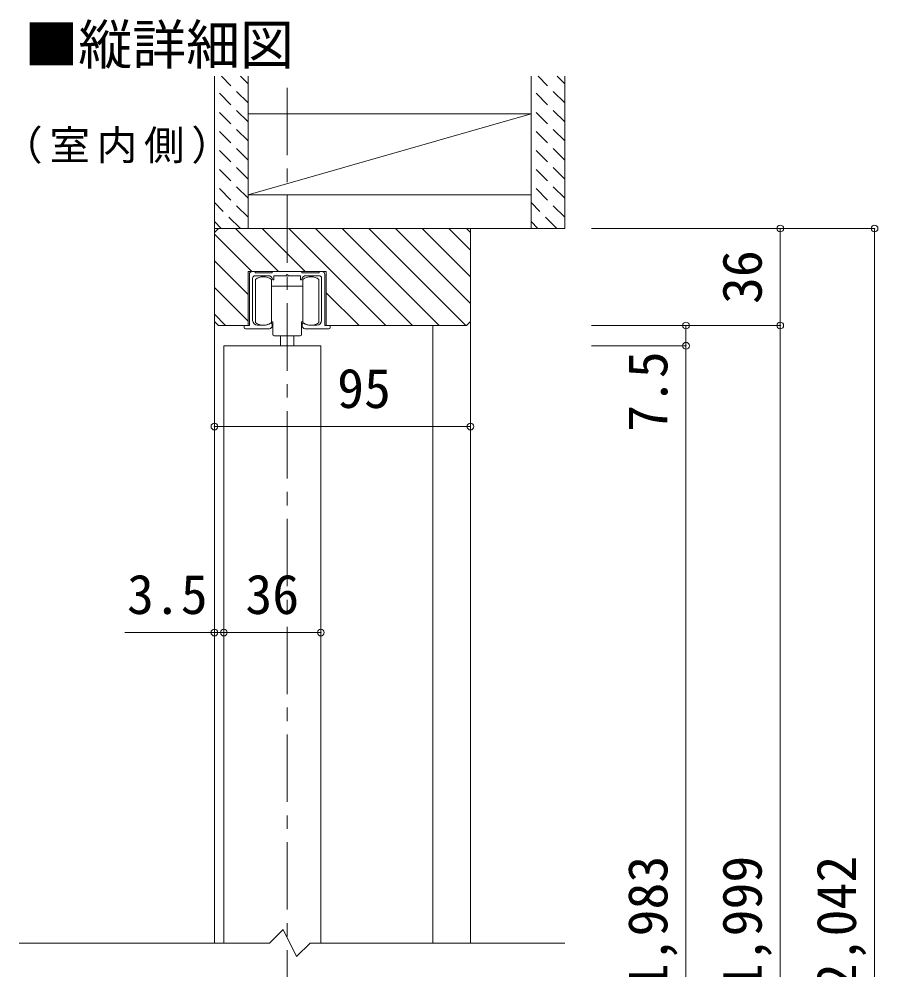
# Model space of a CAD drawing. Units: millimetres on the paper, with parts at other scales. Extents: x -197 to 281, y -138 to 137.
# Drawn here: x -19.6 to 44.2, y -49.1 to 21.5 of the extents above; entities that cross this region are included whole.
import ezdxf
from ezdxf.enums import TextEntityAlignment as Align

# ---------------------------------------------------------------- set-up
doc = ezdxf.new("R2010")
doc.units = ezdxf.units.MM
doc.header["$PDMODE"] = 32
doc.header["$PDSIZE"] = 0.5
doc.linetypes.add('CHAIN1', pattern=[8, 5, -1, 1, -1])
doc.linetypes.add('DASHED1', pattern=[1.8, 1.2, -0.6])
for name, color, linetype, lineweight in [('0-0_補助線', 7, 'Continuous', 9), ('0-1_通り芯', 4, 'CHAIN1', 9), ('0-3_仕上げ', 2, 'Continuous', 9), ('0-4_枠', 3, 'Continuous', 9), ('0-6_扉', 2, 'Continuous', 9), ('0-A_文字', 7, 'Continuous', 9), ('0-B_寸法', 7, 'Continuous', 9), ('0-C_ハッチ', 4, 'DASHED1', 9)]:
    doc.layers.add(name, color=color, linetype=linetype, lineweight=lineweight)
doc.styles.add('ＭＳ ゴシック', font='')
doc.styles.get('ＭＳ ゴシック').set_extended_font_data('MS Gothic')

# ---------------------------------------------------------------- blocks, each defined once
blk = doc.blocks.new('04')
at = {"layer": '0-0_補助線', "lineweight": 18}
for p, q in [((-2.585, 2.266), (-2.385, 2.266)), ((-2.385, 2.266), (-2.385, 2.246)), ((-1.085, 2.266), (1.115, 2.266)), ((-2.785, 2.066), (-2.785, -1.734)), ((-2.545, 1.766), (-2.545, -1.353)), ((-2.345, 1.966), (-1.405, 1.966)), ((-1.015, 1.646), (-1.039, 1.646)), ((-1.021, 1.646), (-1.015, 1.646)), ((-0.975, 1.966), (-0.085, 1.966)), ((-0.975, 1.686), (-0.975, 1.966)), ((-0.085, 1.966), (0.015, 2.066)), ((1.068, 1.646), (1.045, 1.646)), ((1.605, 1.966), (1.435, 1.966)), ((1.605, 1.966), (2.375, 1.966)), ((2.575, 1.766), (2.575, -1.353)), ((2.815, 2.066), (2.815, -1.734)), ((-3.185, -1.874), (-3.185, -1.794)), ((-2.785, -1.734), (-3.125, -1.734)), ((-1.305, -1.974), (-3.085, -1.974)), ((-2.185, -1.713), (-1.745, -1.713)), ((-1.105, -1.637), (-1.105, -1.774)), ((1.135, -1.637), (1.135, -1.774)), ((3.115, -1.974), (1.335, -1.974)), ((1.775, -1.713), (2.215, -1.713)), ((2.815, -1.734), (3.155, -1.734)), ((3.215, -1.794), (3.215, -1.874)), ((-0.484, -2.513), (-0.484, -2.543)), ((-0.484, -2.543), (-0.484, -3.234)), ((0.516, -2.513), (0.516, -2.543)), ((0.516, -2.543), (0.516, -3.234))]:
    blk.add_line(p, q, dxfattribs=at)
at = {"layer": '0-0_補助線'}
for p, q in [((-2.344, 1.687), (-2.344, 0.837)), ((-1.144, 1.287), (-1.144, 1.687)), ((1.176, 1.687), (1.176, 1.287)), ((2.376, 0.837), (2.376, 1.687)), ((-2.344, 1.047), (-2.344, -0.073)), ((-2.344, 0.647), (-2.344, 0.837)), ((-1.145, 1.19), (-1.045, 1.19)), ((-1.144, 1.287), (-1.144, 0.837)), ((-1.144, 0.837), (-1.144, 0.647)), ((-0.945, 1.19), (-1.045, 1.19)), ((-0.945, 1.19), (-1.045, 1.19)), ((0.015, 1.19), (-0.945, 1.19)), ((0.015, 1.19), (-0.945, 1.19)), ((0.015, 1.19), (0.975, 1.19)), ((0.015, 1.19), (0.975, 1.19)), ((0.975, 1.19), (1.075, 1.19)), ((0.975, 1.19), (1.075, 1.19)), ((1.175, 1.19), (1.075, 1.19)), ((1.176, 0.837), (1.176, 1.287)), ((1.176, 0.647), (1.176, 0.837)), ((2.376, 0.837), (2.376, 0.647)), ((-2.344, -0.473), (-2.344, 0.647)), ((-1.144, 0.647), (-1.144, -0.473)), ((1.176, -0.473), (1.176, 0.647)), ((2.376, 0.647), (2.376, -0.473)), ((-2.344, -0.663), (-2.344, -0.473)), ((-2.344, -0.663), (-2.344, -1.513)), ((-1.144, -0.473), (-1.144, -0.663)), ((-1.144, -1.113), (-1.144, -0.663)), ((1.176, -0.663), (1.176, -0.473)), ((1.176, -0.663), (1.176, -1.113)), ((2.376, -0.473), (2.376, -0.663)), ((2.376, -1.513), (2.376, -0.663)), ((-1.144, -1.513), (-1.144, -1.113)), ((1.176, -1.113), (1.176, -1.513)), ((-1.045, -1.45), (-1.145, -1.45)), ((-1.045, -1.71), (-1.045, -1.45)), ((-1.045, -1.45), (-1.045, -1.71)), ((-1.045, -2.41), (-1.045, -1.71)), ((1.075, -1.45), (1.175, -1.45)), ((1.075, -1.71), (1.075, -1.45)), ((1.075, -1.45), (1.075, -1.71)), ((1.075, -2.41), (1.075, -1.71)), ((-0.945, -2.51), (-0.585, -2.51)), ((-0.585, -2.51), (0.015, -2.51)), ((-0.485, -2.51), (0.015, -2.51)), ((0.515, -2.51), (0.015, -2.51)), ((0.615, -2.51), (0.015, -2.51)), ((0.975, -2.51), (0.615, -2.51))]:
    blk.add_line(p, q, dxfattribs=at)
at = {"layer": '0-0_補助線', "lineweight": 18}
for points in [[(-2.325, 2.186), (-1.085, 2.186), (-1.085, 2.266)], [(1.115, 2.266), (1.115, 2.186), (2.355, 2.186)], [(2.415, 2.246), (2.415, 2.266), (2.615, 2.266)], [(0.015, 2.066), (0.115, 1.966), (1.005, 1.966), (1.005, 1.686)]]:
    blk.add_lwpolyline(points, dxfattribs=at)
for centre, radius, start, end in [((-2.585, 2.066), 0.2, 90, 180), ((-2.325, 2.246), 0.06, 180, 270), ((2.355, 2.246), 0.06, 270, 0), ((2.615, 2.066), 0.2, 0, 90), ((-2.345, 1.766), 0.2, 90, 180), ((-1.405, 1.616), 0.35, 7.76643, 90), ((-1.039, 1.666), 0.02, 187.76643, 270), ((-1.015, 1.686), 0.04, 270, 0), ((1.045, 1.686), 0.04, 180, 270), ((1.068, 1.666), 0.02, 270, 352.23357), ((1.435, 1.616), 0.35, 90, 172.23357), ((2.375, 1.766), 0.2, 0, 90), ((-2.185, -1.353), 0.36, 180, 270), ((2.215, -1.353), 0.36, 270, 0), ((-3.125, -1.794), 0.06, 90, 180), ((-3.085, -1.874), 0.1, 180, 270), ((-1.745, -0.713), 1, 270, 301.23293), ((-1.305, -1.774), 0.2, 270, 0), ((-1.185, -1.637), 0.08, 0, 121.23293), ((1.215, -1.637), 0.08, 58.76707, 180), ((1.335, -1.774), 0.2, 180, 270), ((1.775, -0.713), 1, 238.76707, 270), ((3.115, -1.874), 0.1, 270, 0), ((3.155, -1.794), 0.06, 0, 90)]:
    blk.add_arc(centre, radius, start, end, dxfattribs=at)
at = {"layer": '0-0_補助線'}
for centre, radius, start, end in [((-1.744, 0.887), 1, 53.1301, 126.8699), ((1.776, 0.887), 1, 53.1301, 126.8699), ((-1.744, -0.713), 1, 233.1301, 306.8699), ((1.776, -0.713), 1, 233.1301, 306.8699), ((-0.945, -2.41), 0.1, 180, 270), ((0.975, -2.41), 0.1, 270, 0)]:
    blk.add_arc(centre, radius, start, end, dxfattribs=at)

msp = doc.modelspace()

# ---------------------------------------------------------------- linework, layer by layer
at = {"layer": '0-1_通り芯'}
msp.add_line((0.331, -108.6), (0.331, 17.25), dxfattribs=at)
at = {"layer": '0-3_仕上げ'}
for p, q in [((-5.069, 5.95), (-5.069, 17.25)), ((-2.569, 5.95), (-2.569, 17.25)), ((18.431, 5.95), (18.431, 17.25)), ((20.931, 5.95), (20.931, 17.25)), ((-2.569, 14.45), (18.431, 14.45)), ((-2.569, 8.45), (18.431, 8.45)), ((-5.069, 5.95), (20.931, 5.95))]:
    msp.add_line(p, q, dxfattribs=at)
at = {"layer": '0-3_仕上げ', "color": 7}
msp.add_line((18.431, 14.45), (-2.569, 8.45), dxfattribs=at)
at = {"layer": '0-4_枠', "color": 4}
for p, q in [((-5.069, -47.077), (-5.069, 5.95)), ((13.931, -47.077), (13.931, 5.95)), ((11.131, -47.077), (11.131, -1.25))]:
    msp.add_line(p, q, dxfattribs=at)
at = {"layer": '0-4_枠'}
for p, q in [((-4.769, 5.95), (-5.069, 5.65)), ((-5.069, 5.65), (-5.069, -0.95)), ((13.631, 5.95), (-4.769, 5.95)), ((-2.569, 2.75), (3.231, 2.75)), ((-5.069, -0.95), (-4.769, -1.25))]:
    msp.add_line(p, q, dxfattribs=at)
for points in [[(13.631, -1.25), (13.931, -0.95), (13.931, 5.65), (13.631, 5.95)], [(-4.769, -1.25), (-2.569, -1.25), (-2.569, 2.75)], [(3.231, 2.75), (3.231, -1.25), (13.631, -1.25)]]:
    msp.add_lwpolyline(points, dxfattribs=at)
at = {"layer": '0-6_扉', "color": 6}
for p, q in [((-4.369, -2.75), (2.831, -2.75)), ((-4.369, -47.077), (-4.369, -2.75)), ((2.831, -47.077), (2.831, -2.75))]:
    msp.add_line(p, q, dxfattribs=at)
at = {"layer": '0-6_扉'}
for p, q in [((-0.969, -47.077), (-19.569, -47.077)), ((20.931, -47.077), (2.031, -47.077))]:
    msp.add_line(p, q, dxfattribs=at)
msp.add_lwpolyline([(2.031, -47.077), (1.031, -48.077), (0.031, -46.077), (-0.969, -47.077)], dxfattribs=at)
at = {"layer": '0-B_寸法', "color": 4}
for p, q in [((36.931, 5.95), (22.931, 5.95)), ((43.931, 5.95), (36.931, 5.95)), ((36.931, -1.25), (36.931, 5.95)), ((43.931, -105), (43.931, 5.95)), ((36.931, -1.25), (22.931, -1.25)), ((29.931, -1.25), (29.931, -2.75)), ((36.931, -1.25), (36.931, -103.6)), ((29.931, -2.75), (22.931, -2.75)), ((29.931, -2.75), (29.931, -101.9)), ((-5.069, -8.75), (-5.069, -3.75)), ((13.931, -8.75), (13.931, -3.75)), ((-5.069, -8.75), (13.931, -8.75)), ((-4.369, -24.038), (-11.712, -24.038)), ((-4.369, -24.038), (2.831, -24.038))]:
    msp.add_line(p, q, dxfattribs=at)
at = {"layer": '0-B_寸法'}
for p in [(36.931, 5.95), (43.931, 5.95), (29.931, -1.25), (36.931, -1.25), (29.931, -2.75), (-5.069, -8.75), (13.931, -8.75), (-5.069, -24.038), (-4.369, -24.038), (2.831, -24.038)]:
    msp.add_point(p, dxfattribs=at)
at = {"layer": '0-C_ハッチ'}
for p, q in [((-2.569, 15.277), (-4.543, 17.25)), ((-2.569, 16.691), (-3.129, 17.25)), ((20.931, 15.277), (18.957, 17.25)), ((20.931, 16.691), (20.371, 17.25)), ((-2.569, 13.862), (-5.069, 16.362)), ((20.931, 13.862), (18.431, 16.362)), ((-2.569, 12.448), (-5.069, 14.948)), ((20.931, 12.448), (18.431, 14.948)), ((-2.569, 11.034), (-5.069, 13.534)), ((20.931, 11.034), (18.431, 13.534)), ((-2.569, 9.62), (-5.069, 12.12)), ((20.931, 9.62), (18.431, 12.12)), ((-2.569, 8.206), (-5.069, 10.706)), ((20.931, 8.206), (18.431, 10.706)), ((-2.569, 6.791), (-5.069, 9.291)), ((20.931, 6.791), (18.431, 9.291)), ((-3.142, 5.95), (-5.069, 7.877)), ((20.358, 5.95), (18.431, 7.877)), ((-4.557, 5.95), (-5.069, 6.463)), ((18.943, 5.95), (18.431, 6.463))]:
    msp.add_line(p, q, dxfattribs=at)
at = {"layer": '0-C_ハッチ', "linetype": 'Continuous'}
for p, q in [((-0.313, 2.75), (-3.513, 5.95)), ((1.667, 2.75), (-1.533, 5.95)), ((7.646, -1.25), (0.446, 5.95)), ((9.626, -1.25), (2.426, 5.95)), ((11.606, -1.25), (4.406, 5.95)), ((13.586, -1.25), (6.386, 5.95)), ((13.931, 0.385), (8.366, 5.95)), ((13.931, 2.365), (10.346, 5.95)), ((13.931, 4.345), (12.326, 5.95)), ((-2.293, 2.75), (-5.069, 5.526)), ((-2.569, 1.046), (-5.069, 3.546)), ((-2.569, -0.934), (-5.069, 1.566)), ((5.667, -1.25), (3.231, 1.186)), ((-4.233, -1.25), (-5.069, -0.414))]:
    msp.add_line(p, q, dxfattribs=at)

# ---------------------------------------------------------------- block references
at = {"layer": '0-0_補助線'}
msp.add_blockref('04', (0.316, 0.484), dxfattribs=at)

# ---------------------------------------------------------------- texts
at = {"layer": '0-A_文字', "style": 'ＭＳ ゴシック'}
msp.add_text('■縦詳細図', height=2.933, dxfattribs=at).set_placement((-19.169, 17.25), align=Align.BOTTOM_LEFT)
at = {"layer": '0-A_文字', "insert": (-20.819, 10.75), "char_height": 2.199, "attachment_point": 7, "style": 'ＭＳ ゴシック'}
msp.add_mtext('\\T1.17;（室内側）', dxfattribs=at)
at = {"layer": '0-B_寸法', "style": 'ＭＳ ゴシック'}
for s, p in [('36', (36.431, 0.35)), ('7.5', (29.431, -9.144)), ('ＤＨ＝1,983', (29.431, -62.577)), ('枠内＝1,999', (36.431, -62.577)), ('枠外＝2,042', (43.431, -62.577))]:
    msp.add_text(s, height=2.933, rotation=90, dxfattribs=at).set_placement(p, align=Align.BOTTOM_LEFT)
for s, p in [('95', (4.04, -8.25)), ('3.5', (-11.553, -23.538)), ('36', (-2.769, -23.538))]:
    msp.add_text(s, height=2.933, dxfattribs=at).set_placement(p, align=Align.BOTTOM_LEFT)

doc.saveas('drawing.dxf')
